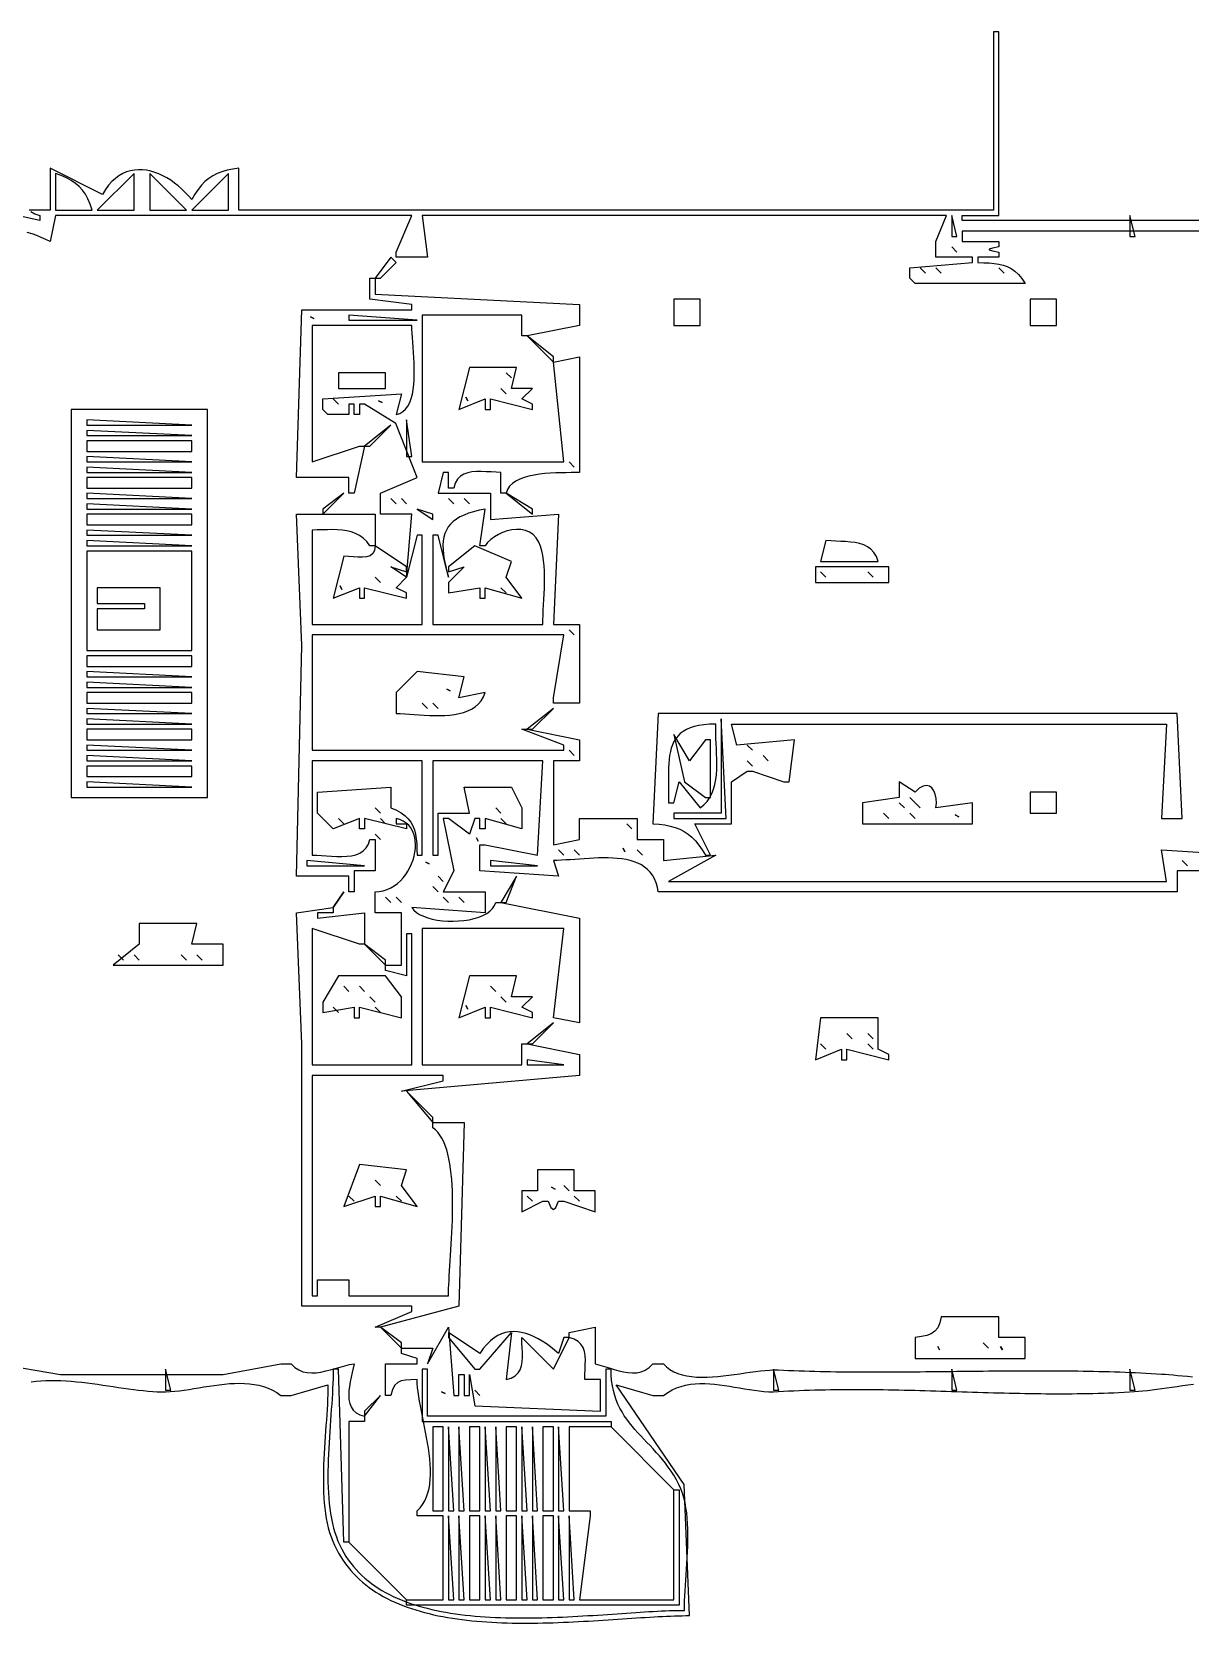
# Model space of a CAD drawing. Extents: x 0 to 1224, y 0 to 792.
# Drawn here: x 867.5 to 1088.5, y 323.6 to 627 of the extents above; entities that cross this region are included whole.
import ezdxf

# ---------------------------------------------------------------- set-up
doc = ezdxf.new("R2010")
doc.units = 0
doc.layers.add('C7', color=7, linetype='CONTINUOUS')

msp = doc.modelspace()

# ---------------------------------------------------------------- linework, layer by layer
at = {"layer": 'C7'}
for points in [[(1091, 591), (1045, 591), (1045, 592), (1052, 592), (1052, 627), (1051, 627), (1051, 593), (907, 593), (907, 601), (905.8266, 600.8365), (904.7515, 600.6157), (903.7655, 600.3312), (902.8597, 599.9766), (902.0249, 599.5456), (901.2521, 599.0319), (900.5322, 598.4291), (899.8561, 597.7308), (899.2147, 596.9308), (898.599, 596.0226), (898, 595), (897.4041, 595.7036), (896.776, 596.3762), (896.1187, 597.0141), (895.4353, 597.6136), (894.7289, 598.1713), (894.0025, 598.6834), (893.2592, 599.1464), (892.502, 599.5567), (891.7341, 599.9106), (890.9583, 600.2045), (890.1779, 600.4348), (889.3959, 600.5979), (888.6154, 600.6903), (887.8393, 600.7082), (887.0708, 600.648), (886.3129, 600.5063), (885.5688, 600.2793), (884.8413, 599.9634), (884.1337, 599.5551), (883.449, 599.0507), (882.7902, 598.4466), (882.1603, 597.7391), (881.5626, 596.9248), (881, 596), (871, 601), (871, 593), (867, 593)], [(872, 600), (872, 593), (879, 593), (878.6301, 594.1314), (878.2055, 595.1346), (877.719, 596.0217), (877.1639, 596.8048), (876.5331, 597.4961), (875.8196, 598.1077), (875.0165, 598.6518), (874.1168, 599.1404), (873.1136, 599.5858), (872, 600)], [(880, 593), (887, 593), (887, 600), (880, 593)], [(890, 600), (890, 593), (897, 593), (890, 600)], [(898, 593), (905, 593), (905, 600), (898, 593)], [(867.3121, 592.7269), (868.0542, 592.2973), (869, 592), (869, 591), (860, 593)], [(872, 592), (871, 587), (870.1738, 587.4127), (869.3164, 587.8018), (868.4355, 588.1549), (867.5386, 588.4597), (866.6333, 588.704)], [(1093, 589), (1045, 589), (1045, 587), (1052, 587), (1052, 586), (1050.7862, 585.7503), (1050.1793, 585.5751), (1050.1793, 585.4247), (1050.7862, 585.2496), (1052, 585), (1052, 584), (1048, 584), (1048, 583), (1049.1064, 582.9797), (1050.1349, 582.9361), (1051.0923, 582.854), (1051.9854, 582.7184), (1052.8208, 582.5141), (1053.6052, 582.226), (1054.3456, 581.839), (1055.0485, 581.338), (1055.7207, 580.7079), (1056.3689, 579.9336), (1057, 579), (1036, 579), (1035, 580), (1035, 582), (1047, 583), (1047, 584), (1040, 584), (1040, 587), (1042, 592), (942, 592), (943, 584), (937, 584), (937, 585), (940, 592), (872, 592)], [(1043, 592), (1043, 588), (1044, 588), (1043, 592)], [(1077, 592), (1077, 588), (1078, 588), (1077, 592)], [(1043, 586), (1044, 585), (1043, 586)], [(936, 584), (933, 580), (934, 580), (937, 583), (936, 584)], [(1099, 467), (1086, 467), (1086, 463), (987, 463), (986.8474, 463.9201), (986.615, 464.7524), (986.3071, 465.5009), (985.9282, 466.1697), (985.4827, 466.7629), (984.9749, 467.2846), (984.4093, 467.739), (983.7904, 468.1302), (983.1225, 468.4622), (982.41, 468.7392), (981.6574, 468.9653), (980.8691, 469.1446), (980.0494, 469.2812), (979.2029, 469.3792), (978.3339, 469.4427), (977.4468, 469.4758), (976.5461, 469.4826), (975.6361, 469.4674), (974.7213, 469.434), (973.8061, 469.3867), (972.895, 469.3297), (971.9922, 469.2668), (971.1023, 469.2024), (970.2297, 469.1405), (969.3787, 469.0852), (968.5538, 469.0406), (967.7594, 469.0108), (967, 469), (968, 466), (953, 467), (953, 472), (954, 472), (964, 470), (965, 488), (944, 488), (944, 470), (945, 470), (945, 478), (951, 478), (950, 483), (959, 483), (961, 479), (961, 475), (954, 477), (954, 475), (953, 475), (953, 477), (952, 477), (951, 474), (947, 477), (946, 477), (948, 467), (946, 463), (954, 463), (954, 459), (940, 460), (940.3684, 459.5093), (940.8697, 459.0686), (941.4893, 458.6786), (942.2123, 458.3398), (943.0239, 458.0529), (943.9093, 457.8183), (944.8538, 457.6368), (945.8426, 457.5089), (946.8608, 457.4353), (947.8938, 457.4165), (948.9267, 457.4531), (949.9448, 457.5457), (950.9332, 457.695), (951.8772, 457.9015), (952.762, 458.1658), (953.5729, 458.4886), (954.2949, 458.8704), (954.9135, 459.3118), (955.4137, 459.8135), (955.7807, 460.376), (956, 461), (957, 461), (972, 458), (972, 438), (967, 439), (969, 456), (942, 456), (942, 430), (961, 430), (961, 434), (962, 434), (972, 432), (972, 428), (938, 425), (946, 427), (946, 428), (921, 428), (921, 386), (922, 386), (922, 389), (928, 389), (928, 386), (947, 386), (947.0072, 386.6403), (947.0278, 387.3444), (947.0601, 388.1078), (947.1025, 388.9263), (947.153, 389.7955), (947.2102, 390.711), (947.2722, 391.6687), (947.3373, 392.664), (947.4037, 393.6928), (947.4699, 394.7507), (947.5341, 395.8334), (947.5945, 396.9365), (947.6494, 398.0557), (947.6971, 399.1866), (947.736, 400.3251), (947.7642, 401.4667), (947.7801, 402.6071), (947.782, 403.7419), (947.7681, 404.867), (947.7366, 405.9779), (947.686, 407.0702), (947.6145, 408.1398), (947.5204, 409.1822), (947.4018, 410.1932), (947.2573, 411.1684), (947.0849, 412.1034), (946.883, 412.994), (946.6499, 413.8359), (946.3839, 414.6246), (946.0832, 415.356), (945.7462, 416.0256), (945.371, 416.6291), (944.9561, 417.1622), (944.4996, 417.6206), (944, 418), (944, 419), (950, 419), (949, 384), (934, 380), (933, 380), (940, 383), (940, 384), (919, 384), (919, 434), (918, 459), (925, 460), (925, 459), (922, 459), (922, 458), (931, 459), (931, 453), (930, 453), (921, 456), (921, 430), (940, 430), (940, 455), (939, 455), (939, 447), (935, 448), (935, 449), (938, 449), (938, 459), (933, 459), (933, 463), (933.7978, 463.0534), (934.5628, 463.2023), (935.2932, 463.4394), (935.9866, 463.7575), (936.6412, 464.1496), (937.2547, 464.6084), (937.8252, 465.1268), (938.3505, 465.6976), (938.8286, 466.3138), (939.2574, 466.9681), (939.6349, 467.6535), (939.959, 468.3626), (940.2275, 469.0885), (940.4385, 469.824), (940.5899, 470.5618), (940.6795, 471.2949), (940.7054, 472.016), (940.6654, 472.7182), (940.5574, 473.3941), (940.3795, 474.0366), (940.1295, 474.6387), (939.8053, 475.1931), (939.405, 475.6927), (938.9263, 476.1303), (938.3673, 476.4988), (937.7259, 476.7911), (937, 477), (937, 476), (939, 476), (939, 475), (931, 477), (931, 475), (930, 475), (930, 477), (925, 475), (922, 478), (922, 482), (936, 483), (936, 479), (937.0628, 478.5558), (937.9625, 478.0662), (938.7126, 477.5283), (939.3269, 476.9388), (939.8192, 476.2947), (940.2031, 475.593), (940.4924, 474.8305), (940.7008, 474.0043), (940.842, 473.1112), (940.9298, 472.1481), (940.9779, 471.1121), (941, 470), (942, 470), (942, 488), (921, 488), (921, 470), (921.864, 469.9786), (922.7807, 469.9257), (923.7339, 469.8584), (924.7075, 469.7934), (925.6852, 469.7477), (926.6509, 469.7383), (927.5883, 469.7821), (928.4813, 469.896), (929.3137, 470.097), (930.0693, 470.4019), (930.7319, 470.8277), (931.2854, 471.3914), (931.7134, 472.1098), (932, 473), (933, 473), (933, 467), (929, 467), (929, 463), (928, 463), (928, 466), (918, 466), (919, 510), (918, 535), (933, 535), (933, 529), (932, 529), (931.3958, 529.8025), (930.7315, 530.4549), (930.0124, 530.9722), (929.2439, 531.3692), (928.4315, 531.661), (927.5805, 531.8625), (926.6964, 531.9886), (925.7846, 532.0542), (924.8506, 532.0745), (923.8997, 532.0642), (922.9373, 532.0384), (921.9689, 532.012), (921, 532), (921, 514), (942, 514), (942, 531), (941, 531), (939, 523), (940, 535), (934, 535), (934, 539), (941, 542), (936.973, 552.294), (931, 556), (930, 556), (930, 554), (929, 554), (929, 556), (928, 556), (928, 554), (924, 554), (923, 555), (923, 557), (938, 558), (937, 554), (937.6974, 554.228), (938.2996, 554.5844), (938.8128, 555.0582), (939.2434, 555.6383), (939.5977, 556.3134), (939.8818, 557.0727), (940.1021, 557.9048), (940.2648, 558.7989), (940.3763, 559.7437), (940.4428, 560.7281), (940.4706, 561.7411), (940.4659, 562.7715), (940.4351, 563.8083), (940.3844, 564.8404), (940.32, 565.8566), (940.2484, 566.8459), (940.1757, 567.7972), (940.1082, 568.6993), (940.0523, 569.5412), (940.0141, 570.3118), (940, 571), (921, 571), (921, 545), (930, 548), (931, 548), (929, 539), (928, 539), (928, 542), (918, 542), (919, 574), (940, 574), (940, 575), (932, 576), (932, 580), (933, 580), (933, 577), (972, 575), (972, 571), (962, 569), (961, 569), (961, 573), (942, 573), (942, 545), (969, 545), (967, 564), (972, 565), (972, 543), (971.2307, 542.9708), (970.3757, 542.9512), (969.4509, 542.9342), (968.472, 542.9127), (967.4548, 542.8795), (966.415, 542.8277), (965.3684, 542.7501), (964.3309, 542.6397), (963.3181, 542.4894), (962.3458, 542.292), (961.4298, 542.0406), (960.586, 541.728), (959.83, 541.3472), (959.1776, 540.8911), (958.6446, 540.3525), (958.2468, 539.7245), (958, 539), (957, 539), (957, 543), (956.0747, 543.0215), (955.1308, 543.0706), (954.1835, 543.1242), (953.2479, 543.1593), (952.3391, 543.1527), (951.4723, 543.0813), (950.6626, 542.9221), (949.9251, 542.6519), (949.275, 542.2477), (948.7273, 541.6864), (948.2973, 540.9448), (948, 540), (947, 540), (947, 543), (946, 543), (945, 539), (955, 539), (955, 534), (968, 535), (967, 514), (972, 514), (972, 499), (967, 499), (967, 500), (969, 512), (921, 512), (921, 490), (969, 490), (969, 491), (961, 494), (962, 494), (972, 492), (972, 488), (967, 488), (967, 472), (972, 473), (972, 477), (983, 477), (983, 473), (988, 473), (988, 469), (998, 470), (989, 465), (1084, 465), (1083, 471), (1099, 470)], [(1037, 582), (1038, 581), (1037, 582)], [(1040, 582), (1041, 581), (1040, 582)], [(1052, 582), (1053, 581), (1052, 582)], [(990, 576), (990, 571), (995, 571), (995, 576), (990, 576)], [(1058, 576), (1058, 571), (1063, 571), (1063, 576), (1058, 576)], [(920.6667, 572.6667), (921.3333, 572.3333), (920.6667, 572.6667)], [(928, 573), (928, 572), (941, 572), (928, 573)], [(962, 569), (967, 564), (967, 565), (962, 569)], [(926, 562), (926, 559), (935, 559), (935, 562), (926, 562)], [(951, 563), (949, 555), (954, 557), (954, 555), (955, 555), (955, 557), (963, 555), (963, 556), (961, 557), (963, 559), (959, 559), (960, 563), (951, 563)], [(958, 562), (959, 561), (958, 562)], [(957, 559), (958, 558), (957, 559)], [(925, 557), (926, 556), (925, 557)], [(933.6667, 556.6667), (934.3333, 556.3333), (933.6667, 556.6667)], [(950.3333, 557.3333), (950.6667, 556.6667), (950.3333, 557.3333)], [(875, 555), (875, 481), (901, 481), (901, 555), (875, 555)], [(878, 553), (878, 552), (898, 552), (878, 553)], [(939, 553), (939, 546), (940, 546), (939, 553)], [(878, 551), (878, 550), (898, 550), (878, 551)], [(931, 548), (932, 548), (936, 552), (931, 548)], [(878, 549), (878, 547), (898, 547), (898, 549), (878, 549)], [(878, 546), (878, 545), (898, 545), (878, 546)], [(878, 544), (878, 543), (898, 543), (878, 544)], [(970, 545), (971, 544), (970, 545)], [(878, 542), (878, 540), (898, 540), (898, 542), (878, 542)], [(878, 539), (878, 538), (898, 538), (878, 539)], [(927, 539), (923, 536), (923, 535), (927, 539)], [(936, 538), (937, 537), (936, 538)], [(938, 538), (939, 537), (938, 538)], [(947, 538), (948, 537), (947, 538)], [(950, 538), (951, 537), (950, 538)], [(958, 539), (963, 535), (963, 536), (958, 539)], [(878, 537), (878, 536), (898, 536), (878, 537)], [(878, 535), (878, 533), (898, 533), (898, 535), (878, 535)], [(941, 536), (944, 534), (944, 535), (941, 536)], [(947, 523), (945, 531), (944, 531), (944, 514), (965, 514), (965.0112, 514.8538), (965.0419, 515.7675), (965.0863, 516.7319), (965.1385, 517.7378), (965.1925, 518.7759), (965.2425, 519.8371), (965.2825, 520.9119), (965.3068, 521.9913), (965.3092, 523.066), (965.284, 524.1268), (965.2253, 525.1645), (965.1272, 526.1697), (964.9837, 527.1333), (964.7889, 528.046), (964.5371, 528.8987), (964.2222, 529.6821), (963.7332, 530.4985), (963.13, 531.1348), (962.4319, 531.6029), (961.658, 531.9144), (960.8277, 532.0811), (959.9604, 532.1147), (959.0752, 532.0269), (958.1914, 531.8295), (957.3284, 531.5342), (956.5055, 531.1527), (955.7419, 530.6968), (955.0569, 530.1783), (954.4698, 529.6087), (954, 529), (953, 529), (954, 536), (952.8455, 535.7638), (951.7885, 535.4968), (950.827, 535.1969), (949.9588, 534.862), (949.1817, 534.49), (948.4936, 534.0786), (947.8923, 533.6259), (947.3757, 533.1295), (946.9416, 532.5875), (946.5879, 531.9977), (946.3125, 531.3579), (946.1132, 530.666), (945.9878, 529.9199), (945.9341, 529.1174), (945.9502, 528.2565), (946.0337, 527.3349), (946.1826, 526.3506), (946.3947, 525.3015), (946.6679, 524.1853), (947, 523)], [(878, 532), (878, 531), (898, 531), (878, 532)], [(878, 530), (878, 529), (898, 529), (878, 530)], [(878, 528), (878, 509), (898, 509), (898, 528), (878, 528)], [(933, 529), (932.8809, 528.1143), (932.5461, 527.4965), (932.0295, 527.1027), (931.3647, 526.8893), (930.5855, 526.8127), (929.7256, 526.8291), (928.8189, 526.8949), (927.8991, 526.9664), (927, 527), (925, 519), (930, 521), (930, 519), (931, 519), (931, 521), (939, 519), (939, 520), (937, 521), (939, 523), (936, 525), (939, 524), (939, 525), (933, 529)], [(952, 529), (947, 525), (947, 524), (950, 525), (947, 522), (947, 520), (953, 521), (953, 519), (954, 519), (954, 521), (961, 519), (958, 523), (959, 526), (952, 529)], [(1019, 530), (1018, 526), (1029, 526), (1028.6374, 526.9446), (1028.1664, 527.7148), (1027.5981, 528.3292), (1026.9435, 528.8065), (1026.2138, 529.1651), (1025.42, 529.4238), (1024.5732, 529.6012), (1023.6845, 529.7158), (1022.7649, 529.7864), (1021.8256, 529.8315), (1020.8776, 529.8697), (1019.932, 529.9196), (1019, 530)], [(1017, 525), (1017, 522), (1031, 522), (1031, 525), (1017, 525)], [(933, 523), (934, 522), (933, 523)], [(1018, 524), (1019, 523), (1018, 524)], [(1027, 524), (1028, 523), (1027, 524)], [(880, 521), (880, 518), (889, 518), (889, 517), (880, 517), (880, 513), (892, 513), (892, 521), (880, 521)], [(926.3333, 521.3333), (926.6667, 520.6667), (926.3333, 521.3333)], [(957, 521), (958, 520), (957, 521)], [(970, 513), (971, 512), (970, 513)], [(878, 508), (878, 506), (898, 506), (898, 508), (878, 508)], [(878, 505), (878, 504), (898, 504), (878, 505)], [(941, 505), (937, 501), (937, 497), (937.797, 496.9863), (938.6432, 496.9498), (939.531, 496.8974), (940.4529, 496.8358), (941.4012, 496.7719), (942.3685, 496.7125), (943.3471, 496.6644), (944.3295, 496.6345), (945.3081, 496.6295), (946.2753, 496.6563), (947.2236, 496.7217), (948.1453, 496.8326), (949.0331, 496.9956), (949.8791, 497.2178), (950.676, 497.5059), (951.4161, 497.8666), (952.0918, 498.3069), (952.6956, 498.8336), (953.22, 499.4534), (953.6573, 500.1733), (954, 501), (949, 500), (950, 504), (941, 505)], [(878, 503), (878, 502), (898, 502), (878, 503)], [(878, 501), (878, 499), (898, 499), (898, 501), (878, 501)], [(946.6667, 501.6667), (947.3333, 501.3333), (946.6667, 501.6667)], [(878, 498), (878, 497), (898, 497), (878, 498)], [(942, 499), (943, 498), (942, 499)], [(944, 499), (945, 498), (944, 499)], [(962, 494), (963, 494), (967, 498), (962, 494)], [(878, 496), (878, 495), (898, 495), (878, 496)], [(987, 497), (986, 476), (987.1792, 475.9086), (988.2742, 475.7643), (989.2915, 475.5606), (990.2374, 475.2912), (991.1183, 474.9496), (991.9405, 474.5295), (992.7105, 474.0243), (993.4346, 473.4278), (994.1192, 472.7336), (994.7707, 471.9351), (995.3955, 471.026), (996, 470), (997, 470), (994, 476), (1001, 476), (1001, 484), (1004, 486), (1005, 486), (1011, 484), (1012, 484), (1013, 492), (1002, 491), (1001, 495), (1084, 495), (1083, 477), (1087, 477), (1086, 497), (987, 497)], [(989, 480), (990, 480), (991, 484), (995, 479), (995.7273, 479.594), (996.3392, 480.2583), (996.8452, 480.9862), (997.2543, 481.7709), (997.5758, 482.6058), (997.819, 483.4843), (997.9932, 484.3997), (998.1076, 485.3454), (998.1715, 486.3146), (998.1941, 487.3008), (998.1847, 488.2972), (998.1525, 489.2972), (998.1068, 490.2941), (998.0569, 491.2814), (998.012, 492.2522), (997.9814, 493.2001), (997.9743, 494.1182), (998, 495), (996.8114, 494.9659), (995.7304, 494.8734), (994.752, 494.7239), (993.8712, 494.519), (993.0829, 494.2601), (992.3821, 493.9487), (991.7637, 493.5862), (991.2228, 493.1741), (990.7544, 492.7139), (990.3532, 492.207), (990.0145, 491.6548), (989.733, 491.059), (989.5038, 490.4209), (989.3219, 489.7419), (989.1821, 489.0237), (989.0796, 488.2675), (989.0092, 487.475), (988.966, 486.6475), (988.9448, 485.7865), (988.9407, 484.8936), (988.9486, 483.9701), (988.9635, 483.0175), (988.9804, 482.0373), (988.9942, 481.031), (989, 480)], [(999, 496), (999, 478), (990, 478), (990, 477), (1000, 477), (999, 496)], [(878, 494), (878, 492), (898, 492), (898, 494), (878, 494)], [(990, 493), (992, 484), (996, 481), (997, 481), (997, 492), (996, 492), (993, 488), (990, 493)], [(878, 491), (878, 490), (898, 490), (878, 491)], [(878, 489), (878, 488), (898, 488), (878, 489)], [(970, 490), (971, 489), (970, 490)], [(1004, 491), (1005, 490), (1004, 491)], [(1007, 489), (1008, 488), (1007, 489)], [(878, 487), (878, 485), (898, 485), (898, 487), (878, 487)], [(1004, 488), (1005, 487), (1004, 488)], [(878, 484), (878, 483), (898, 483), (878, 484)], [(1033, 484), (1033, 481), (1026, 480), (1026, 476), (1047, 476), (1047, 480), (1040, 479), (1040.0808, 479.9324), (1040.0371, 480.8164), (1039.8754, 481.6174), (1039.6024, 482.3008), (1039.2249, 482.8322), (1038.7493, 483.1769), (1038.1823, 483.3006), (1037.5307, 483.1687), (1036.801, 482.7466), (1036, 482), (1033, 484)], [(1033, 480), (1034, 479), (1033, 480)], [(1035, 481), (1037, 479), (1035, 481)], [(1058, 482), (1058, 478), (1063, 478), (1063, 482), (1058, 482)], [(926, 477), (927, 476), (926, 477)], [(933, 479), (934, 478), (933, 479)], [(934, 477), (935, 476), (934, 477)], [(956, 479), (957, 478), (956, 479)], [(957, 477), (958, 476), (957, 477)], [(1030, 478), (1031, 477), (1030, 478)], [(1035, 478), (1036, 477), (1035, 478)], [(1043.6666, 477.6667), (1044.3334, 477.3333), (1043.6666, 477.6667)], [(933, 474), (934, 473), (933, 474)], [(981, 476), (982, 475), (981, 476)], [(952.3333, 473.3333), (952.6667, 472.6667), (952.3333, 473.3333)], [(968, 471), (969, 470), (968, 471)], [(971, 471), (972, 470), (971, 471)], [(980.3333, 471.3333), (980.6667, 470.6667), (980.3333, 471.3333)], [(983, 471), (984, 470), (983, 471)], [(920, 469), (920, 468), (931, 468), (920, 469)], [(942.6667, 468.6667), (943.3333, 468.3333), (942.6667, 468.6667)], [(955, 469), (955, 468), (964, 468), (955, 469)], [(1087, 469), (1088, 468), (1087, 469)], [(945, 466), (946, 465), (945, 466)], [(960, 466), (957, 461), (958, 461), (960, 466)], [(927, 463), (925, 460), (927, 463)], [(935, 462), (936, 461), (935, 462)], [(937, 462), (938, 461), (937, 462)], [(944, 464), (945, 463), (944, 464)], [(946, 462), (947, 461), (946, 462)], [(949, 462), (950, 461), (949, 462)], [(888, 457), (888, 453), (883, 449), (904, 449), (904, 453), (898, 453), (899, 457), (888, 457)], [(931, 453), (935, 449), (935, 450), (931, 453)], [(884, 451), (885, 450), (884, 451)], [(887, 451), (888, 450), (887, 451)], [(896, 451), (897, 450), (896, 451)], [(899, 451), (900, 450), (899, 451)], [(926, 447), (923, 442), (923, 440), (929, 441), (929, 439), (930, 439), (930, 441), (938, 439), (938, 440), (938, 443), (935, 447), (926, 447)], [(951, 447), (949, 439), (954, 441), (954, 439), (955, 439), (955, 441), (963, 439), (963, 440), (961, 441), (963, 443), (959, 443), (960, 447), (951, 447)], [(927, 445), (928, 444), (927, 445)], [(930, 445), (931, 444), (930, 445)], [(955, 445), (956, 444), (955, 445)], [(925, 441), (926, 440), (925, 441)], [(932, 443), (933, 442), (932, 443)], [(933, 441), (934, 440), (933, 441)], [(950.3333, 441.3333), (950.6667, 440.6667), (950.3333, 441.3333)], [(957, 443), (958, 442), (957, 443)], [(962, 434), (963, 434), (967, 438), (962, 434)], [(1018, 439), (1017, 431), (1022, 433), (1022, 431), (1023, 431), (1023, 433), (1031, 431), (1031, 432), (1029, 433), (1029, 439), (1018, 439)], [(1018, 434), (1019, 433), (1018, 434)], [(1023, 436), (1024, 435), (1023, 436)], [(1027, 436), (1028, 435), (1027, 436)], [(1027, 434), (1028, 433), (1027, 434)], [(962, 431), (962, 430), (969, 430), (962, 431)], [(939, 425), (944, 419), (944, 420), (939, 425)], [(930, 411), (927, 403), (933, 405), (933, 403), (934, 403), (934, 405), (941, 403), (938, 407), (939, 410), (930, 411)], [(964, 410), (964, 406), (961, 406), (961, 402), (965, 404), (966, 404), (966.5339, 402.8484), (967, 402.4647), (967.466, 402.8485), (968, 404), (969, 404), (975, 402), (975, 406), (971, 406), (971, 410), (964, 410)], [(933, 408), (934, 407), (933, 408)], [(966.6667, 406.6667), (967.3333, 406.3333), (966.6667, 406.6667)], [(969, 407), (970, 406), (969, 407)], [(928, 405), (929, 404), (928, 405)], [(937, 405), (938, 404), (937, 405)], [(962, 405), (963, 404), (962, 405)], [(971, 405), (972, 404), (971, 405)], [(925.6033, 340), (925.9155, 339.2044), (926.2556, 338.4355), (926.6227, 337.6927), (927.0164, 336.9756), (927.4361, 336.2837), (927.8812, 335.6168), (928.3511, 334.9744), (928.8452, 334.3559), (929.363, 333.7611), (929.9039, 333.1896), (930.4673, 332.6408), (931.0526, 332.1144), (931.6592, 331.61), (932.2867, 331.1271), (932.9343, 330.6653), (933.6015, 330.2242), (934.2878, 329.8035), (934.9925, 329.4026), (935.7151, 329.0212), (936.455, 328.6588), (937.2116, 328.315), (937.9844, 327.9894), (938.7727, 327.6817), (939.576, 327.3913), (940.3937, 327.1179), (941.2252, 326.861), (942.07, 326.6202), (942.9274, 326.3951), (943.797, 326.1853), (944.678, 325.9904), (945.57, 325.81), (946.4723, 325.6435), (947.3844, 325.4907), (948.3057, 325.3511), (949.2356, 325.2243), (950.1736, 325.1099), (951.119, 325.0074), (952.0713, 324.9164), (953.0298, 324.8365), (953.9942, 324.7674), (954.9636, 324.7085), (955.9377, 324.6595), (956.9157, 324.62), (957.8971, 324.5894), (958.8813, 324.5675), (959.8679, 324.5538), (960.856, 324.5479), (961.8453, 324.5493), (962.8351, 324.5577), (963.8248, 324.5726), (964.8139, 324.5936), (965.8018, 324.6203), (966.7878, 324.6522), (967.7715, 324.6891), (968.7522, 324.7304), (969.7294, 324.7757), (970.7025, 324.8246), (971.6709, 324.8767), (972.634, 324.9316), (973.5913, 324.9888), (974.5421, 325.048), (975.486, 325.1087), (976.4222, 325.1705), (977.3503, 325.233), (978.2696, 325.2957), (979.1797, 325.3583), (980.0798, 325.4204), (980.9694, 325.4815), (981.848, 325.5411), (982.7149, 325.599), (983.5697, 325.6546), (984.4116, 325.7076), (985.2401, 325.7575), (986.0548, 325.804), (986.8548, 325.8465), (987.6398, 325.8847), (988.4091, 325.9182), (989.1621, 325.9465), (989.8983, 325.9693), (990.617, 325.986), (991.3178, 325.9964), (992, 326), (992.0103, 326.8762), (992.0391, 327.7913), (992.0832, 328.7414), (992.1395, 329.7227), (992.2049, 330.7314), (992.2762, 331.7636), (992.3502, 332.8155), (992.4238, 333.8833), (992.4938, 334.9632), (992.5572, 336.0512), (992.6106, 337.1436), (992.651, 338.2366), (992.6752, 339.3263), (992.6801, 340.4089), (992.6625, 341.4805), (992.6193, 342.5373), (992.5473, 343.5755), (992.4433, 344.5913), (992.3042, 345.5808), (992.1269, 346.5402), (991.9082, 347.4656), (991.645, 348.3533), (991.334, 349.1993), (990.9722, 350), (990.4983, 350.896), (989.9987, 351.7471), (989.4764, 352.5572), (988.9346, 353.33), (988.3761, 354.0696), (987.8042, 354.7799), (987.2219, 355.4647), (986.6323, 356.128), (986.0384, 356.7736), (985.4434, 357.4055), (984.8502, 358.0276), (984.262, 358.6438), (983.6819, 359.258), (983.1129, 359.8741), (982.558, 360.4959), (982.0204, 361.1275), (981.5031, 361.7728), (981.0093, 362.4355), (980.5419, 363.1197), (980.104, 363.8292), (979.6988, 364.568), (979.3293, 365.3399), (978.9985, 366.1489), (978.7096, 366.9989), (978.4655, 367.8937), (978.2695, 368.8373), (978.1245, 369.8336), (978.0336, 370.8865), (978, 372), (977, 372), (977, 363), (943, 363), (943, 372), (942, 372), (942, 362), (978, 362), (978, 361), (970, 361), (970, 345), (974, 345), (974, 344), (972, 328), (990, 328), (990, 349), (991, 349), (991, 327), (939, 327), (939, 328), (946, 328), (946, 344), (941, 344), (941, 345), (941.5717, 345.5685), (942.0605, 346.197), (942.4711, 346.8813), (942.808, 347.6171), (943.076, 348.4005), (943.2798, 349.2272), (943.424, 350.0931), (943.5134, 350.9941), (943.5526, 351.926), (943.5464, 352.8847), (943.4993, 353.866), (943.4162, 354.8658), (943.3016, 355.8799), (943.1603, 356.9043), (942.997, 357.9348), (942.8163, 358.9672), (942.6229, 359.9974), (942.4216, 361.0213), (942.2169, 362.0346), (942.0136, 363.0334), (941.8164, 364.0134), (941.63, 364.9704), (941.459, 365.9005), (941.3082, 366.7993), (941.1822, 367.6628), (941.0857, 368.4868), (941.0234, 369.2673), (941, 370), (939.8148, 369.9738), (938.8141, 369.9113), (937.9814, 369.7538), (937.3001, 369.4426), (936.7538, 368.919), (936.3259, 368.1243), (936, 367), (935, 367), (935, 373), (941, 373), (941, 374), (938, 375), (938, 376), (944, 376), (943, 373), (947, 380), (948, 367), (949, 367), (949, 371), (950, 371), (950, 367), (951, 367), (951, 371), (952, 365), (976, 364), (976, 370), (973, 370), (973.0199, 370.9583), (973.062, 371.9097), (973.0993, 372.841), (973.1049, 373.7393), (973.0519, 374.5914), (972.9136, 375.3841), (972.6629, 376.1045), (972.2731, 376.7393), (971.7173, 377.2756), (970.9685, 377.7002), (970, 378), (970, 379), (975, 380), (975, 373), (975.8849, 372.7767), (976.779, 372.5128), (977.678, 372.2295), (978.5775, 371.948), (979.4735, 371.6897), (980.3615, 371.4756), (981.2374, 371.327), (982.0969, 371.2652), (982.9358, 371.3113), (983.7498, 371.4867), (984.5346, 371.8124), (985.2861, 372.3097), (986, 373), (987, 373), (988, 373), (988.5943, 372.4079), (989.2559, 371.9072), (989.9793, 371.4919), (990.7591, 371.1558), (991.5899, 370.893), (992.4662, 370.6975), (993.3828, 370.5633), (994.3342, 370.4844), (995.315, 370.4547), (996.3198, 370.4683), (997.3432, 370.5191), (998.3798, 370.6012), (999.4242, 370.7084), (1000.4711, 370.8349), (1001.5149, 370.9746), (1002.5504, 371.1215), (1003.5721, 371.2696), (1004.5745, 371.4129), (1005.5525, 371.5453), (1006.5004, 371.6609), (1007.4129, 371.7537), (1008.2847, 371.8176), (1009.1102, 371.8466), (1009.8843, 371.8348)], [(934, 380), (938, 376), (938, 377), (934, 380)], [(1041, 382), (1040.7457, 380.8035), (1040.3496, 379.8968), (1039.8046, 379.231), (1039.1041, 378.7572), (1038.241, 378.4267), (1037.2086, 378.1906), (1036, 378), (1036, 374), (1057, 374), (1057, 378), (1052, 378), (1052, 382), (1041, 382)], [(953, 375), (947, 379), (947, 378), (952, 372), (953, 372), (959, 379), (958, 370), (958.9685, 370.2997), (959.7173, 370.7243), (960.2731, 371.2605), (960.6629, 371.8954), (960.9136, 372.6157), (961.0519, 373.4085), (961.1049, 374.2606), (961.0993, 375.1588), (961.062, 376.0902), (961.0199, 377.0416), (961, 378), (967, 372), (970, 378), (969, 378), (968, 375), (967.2344, 375.6419), (966.4605, 376.2463), (965.68, 376.808), (964.8945, 377.3222), (964.1057, 377.7838), (963.3151, 378.1879), (962.5246, 378.5293), (961.7357, 378.8032), (960.9501, 379.0045), (960.1695, 379.1282), (959.3954, 379.1694), (958.6297, 379.123), (957.8738, 378.984), (957.1295, 378.7475), (956.3985, 378.4085), (955.6824, 377.9618), (954.9828, 377.4027), (954.3014, 376.726), (953.6399, 375.9267), (953, 375)], [(1040.3334, 376.3333), (1040.6666, 375.6667), (1040.3334, 376.3333)], [(1049, 377), (1050, 376), (1049, 377)], [(1052.3334, 376.3333), (1052.6666, 375.6667), (1052.3334, 376.3333)], [(861, 373), (873, 371), (904, 371), (915, 373), (916, 373), (917, 373), (917.7007, 372.3246), (918.4459, 371.8345), (919.2302, 371.5092), (920.0487, 371.3284), (920.8964, 371.2718), (921.7681, 371.3191), (922.6588, 371.45), (923.5634, 371.6442), (924.4769, 371.8813), (925.3942, 372.141), (926.3102, 372.403), (927.2199, 372.6471), (928.1181, 372.8528), (929, 373), (928.8322, 372.1838), (928.6413, 371.3323), (928.4449, 370.4581), (928.2608, 369.5742), (928.1067, 368.6932), (928.0003, 367.8278), (927.9595, 366.9909), (928.002, 366.1952), (928.1455, 365.4534), (928.4078, 364.7783), (928.8067, 364.1826), (929.3598, 363.6792), (930.085, 363.2807), (931, 363), (931, 362), (928, 362), (928, 339), (927, 339), (926, 372), (925, 372), (924.9925, 371.114), (924.9713, 370.2027), (924.9378, 369.2678), (924.8935, 368.3112), (924.8401, 367.3347), (924.7791, 366.34), (924.712, 365.329), (924.6405, 364.3035), (924.5659, 363.2652), (924.49, 362.2159), (924.4142, 361.1575), (924.3401, 360.0917), (924.2692, 359.0204), (924.2031, 357.9453), (924.1434, 356.8683), (924.0916, 355.791), (924.0492, 354.7155), (924.0179, 353.6433), (923.9991, 352.5764), (923.9944, 351.5165), (924.0054, 350.4654), (924.0336, 349.4249), (924.0805, 348.3969), (924.1478, 347.3831), (924.2369, 346.3852), (924.3494, 345.4052), (924.4869, 344.4448), (924.651, 343.5059), (924.8431, 342.5901), (925.0648, 341.6993), (925.3177, 340.8353), (925.6034, 340)], [(893, 372), (893, 368), (894, 368), (893, 372)], [(1009, 372), (1009, 368), (1010, 368), (1009, 372)], [(1009.8842, 371.8348), (1010.8845, 371.7905), (1011.8851, 371.7496), (1012.8861, 371.7118), (1013.8873, 371.6772), (1014.8889, 371.6455), (1015.8907, 371.6168), (1016.8928, 371.5909), (1017.8951, 371.5676), (1018.8977, 371.547), (1019.9005, 371.5288), (1020.9035, 371.5131), (1021.9067, 371.4996), (1022.9101, 371.4884), (1023.9138, 371.4793), (1024.9175, 371.4721), (1025.9215, 371.4669), (1026.9256, 371.4634), (1027.9298, 371.4617), (1028.9342, 371.4615), (1029.9386, 371.4629), (1030.9432, 371.4657), (1031.9479, 371.4697), (1032.9526, 371.475), (1033.9575, 371.4813), (1034.9623, 371.4887), (1035.9673, 371.4969), (1036.9722, 371.5059), (1037.9772, 371.5157), (1038.9822, 371.526), (1039.9872, 371.5369), (1040.9922, 371.5481), (1041.9971, 371.5596), (1043.0021, 371.5714), (1044.007, 371.5832), (1045.0118, 371.595), (1046.0165, 371.6067), (1047.0212, 371.6182), (1048.0258, 371.6295), (1049.0303, 371.6403), (1050.0346, 371.6506), (1051.0389, 371.6603), (1052.043, 371.6693), (1053.0469, 371.6775), (1054.0507, 371.6848), (1055.0544, 371.6911), (1056.0578, 371.6962), (1057.061, 371.7002), (1058.0641, 371.7029), (1059.0669, 371.7042), (1060.0695, 371.704), (1061.0718, 371.7021), (1062.0739, 371.6986), (1063.0758, 371.6932), (1064.0773, 371.686), (1065.0786, 371.6767), (1066.0796, 371.6654), (1067.0802, 371.6518), (1068.0806, 371.6359), (1069.0806, 371.6177), (1070.0802, 371.5969), (1071.0795, 371.5735), (1072.0785, 371.5474), (1073.077, 371.5185), (1074.0752, 371.4867), (1075.073, 371.4519), (1076.0703, 371.414), (1077.0672, 371.3728), (1078.0637, 371.3284), (1079.0598, 371.2806), (1080.0554, 371.2292), (1081.0505, 371.1743), (1082.0451, 371.1156), (1083.0393, 371.0532), (1083.7007, 371.0063), (1084.4338, 370.948), (1085.2326, 370.8804), (1086.0913, 370.8057), (1087.0042, 370.7261), (1087.9653, 370.6437), (1088.9688, 370.5608)], [(1043, 372), (1043, 368), (1044, 368), (1043, 372)], [(1077, 372), (1077, 368), (1078, 368), (1077, 372)], [(867.4088, 369.551), (868.3128, 369.6741), (869.2343, 369.7618), (870.1715, 369.8166), (871.1228, 369.8411), (872.0865, 369.8376), (873.061, 369.8087), (874.0446, 369.7568), (875.0357, 369.6843), (876.0326, 369.5938), (877.0337, 369.4876), (878.0373, 369.3683), (879.0418, 369.2383), (880.0455, 369.1001), (881.0467, 368.9561), (882.0439, 368.8088), (883.0353, 368.6607), (884.0194, 368.5142), (884.9944, 368.3718), (885.9587, 368.2359), (886.9107, 368.1091), (887.8487, 367.9937), (888.7711, 367.8923), (889.6761, 367.8073), (890.5623, 367.7412), (891.4278, 367.6963), (892.271, 367.6753), (893.0904, 367.6805), (893.8843, 367.7145)], [(893.8842, 367.7145), (894.7593, 367.7845), (895.6545, 367.8823), (896.5675, 368.0026), (897.4959, 368.1401), (898.4375, 368.2896), (899.3898, 368.4457), (900.3507, 368.6031), (901.3178, 368.7567), (902.2888, 368.901), (903.2614, 369.0309), (904.2332, 369.1411), (905.2021, 369.2262), (906.1656, 369.281), (907.1214, 369.3002), (908.0674, 369.2785), (909.0011, 369.2107), (909.9202, 369.0914), (910.8224, 368.9154), (911.7055, 368.6774), (912.5671, 368.3722), (913.4049, 367.9944), (914.2166, 367.5387), (915, 367), (916, 367), (917, 367), (924, 369), (923.9919, 368.1081), (923.969, 367.1895), (923.9332, 366.2462), (923.8864, 365.2805), (923.8303, 364.2944), (923.7669, 363.29), (923.698, 362.2694), (923.6256, 361.2347), (923.5515, 360.1881), (923.4776, 359.1317), (923.4057, 358.0675), (923.3378, 356.9978), (923.2757, 355.9245), (923.2212, 354.8499), (923.1764, 353.7759), (923.143, 352.7048), (923.1229, 351.6387), (923.118, 350.5796), (923.1301, 349.5297), (923.1612, 348.4911), (923.2132, 347.4659), (923.2878, 346.4562), (923.387, 345.4641), (923.5126, 344.4917), (923.6666, 343.5412), (923.8508, 342.6147), (924.0671, 341.7142), (924.3173, 340.8419), (924.6034, 340)], [(924.6033, 340), (924.9199, 339.1898), (925.2626, 338.4055), (925.6306, 337.6467), (926.0235, 336.913), (926.4409, 336.2041), (926.8821, 335.5195), (927.3466, 334.8588), (927.834, 334.2217), (928.3437, 333.6077), (928.8752, 333.0165), (929.428, 332.4477), (930.0015, 331.9009), (930.5953, 331.3756), (931.2088, 330.8716), (931.8415, 330.3884), (932.493, 329.9256), (933.1626, 329.4829), (933.8498, 329.0598), (934.5542, 328.6559), (935.2752, 328.271), (936.0123, 327.9045), (936.765, 327.556), (937.5328, 327.2253), (938.3151, 326.9119), (939.1115, 326.6154), (939.9213, 326.3354), (940.7442, 326.0715), (941.5796, 325.8234), (942.4269, 325.5906), (943.2857, 325.3728), (944.1553, 325.1695), (945.0354, 324.9804), (945.9254, 324.8051), (946.8248, 324.6432), (947.733, 324.4944), (948.6496, 324.3581), (949.574, 324.234), (950.5057, 324.1218), (951.4442, 324.021), (952.389, 323.9313), (953.3395, 323.8523), (954.2952, 323.7835), (955.2557, 323.7246), (956.2203, 323.6752), (957.1887, 323.6348), (958.1602, 323.6032), (959.1344, 323.5799), (960.1106, 323.5646), (961.0885, 323.5567), (962.0675, 323.5561), (963.0471, 323.5621), (964.0267, 323.5746), (965.0059, 323.593), (965.9841, 323.617), (966.9608, 323.6462), (967.9355, 323.6802), (968.9076, 323.7186), (969.8767, 323.7611), (970.8423, 323.8071), (971.8038, 323.8564), (972.7606, 323.9086), (973.7124, 323.9632), (974.6585, 324.0199), (975.5985, 324.0783), (976.5318, 324.1379), (977.4579, 324.1985), (978.3763, 324.2595), (979.2865, 324.3207), (980.1879, 324.3816), (981.0801, 324.4418), (981.9625, 324.501), (982.8346, 324.5587), (983.6959, 324.6146), (984.5459, 324.6683), (985.384, 324.7193), (986.2098, 324.7674), (987.0227, 324.812), (987.8222, 324.8529), (988.6077, 324.8896), (989.3789, 324.9217), (990.1351, 324.9488), (990.8758, 324.9706), (991.6005, 324.9866), (992.3087, 324.9966), (993, 325), (991.9722, 350), (979, 369), (986, 367), (987, 367), (988, 367), (988.8132, 367.5601), (989.6458, 368.028), (990.4963, 368.4099), (991.3632, 368.7121), (992.245, 368.941), (993.1404, 369.1027), (994.0477, 369.2036), (994.9656, 369.25), (995.8926, 369.2482), (996.8271, 369.2045), (997.7678, 369.1251), (998.7131, 369.0164), (999.6616, 368.8846), (1000.6118, 368.7361), (1001.5622, 368.5772), (1002.5115, 368.4141), (1003.458, 368.2531), (1004.4003, 368.1005), (1005.337, 367.9626), (1006.2666, 367.8458), (1007.1875, 367.7563), (1008.0985, 367.7003), (1008.9979, 367.6843), (1009.8843, 367.7145)], [(945.6667, 367.6667), (946.3333, 367.3333), (945.6667, 367.6667)], [(952, 368), (953, 367), (952, 368)], [(1009.8842, 367.7145), (1010.8836, 367.7746), (1011.8833, 367.8294), (1012.8834, 367.8789), (1013.8837, 367.9234), (1014.8843, 367.9631), (1015.8852, 367.998), (1016.8864, 368.0284), (1017.8878, 368.0543), (1018.8894, 368.0761), (1019.8912, 368.0937), (1020.8933, 368.1075), (1021.8955, 368.1175), (1022.8979, 368.124), (1023.9004, 368.127), (1024.9031, 368.1267), (1025.9059, 368.1234), (1026.9089, 368.1171), (1027.9119, 368.1081), (1028.915, 368.0965), (1029.9182, 368.0824), (1030.9215, 368.066), (1031.9248, 368.0475), (1032.9281, 368.0271), (1033.9315, 368.0048), (1034.9349, 367.981), (1035.9382, 367.9556), (1036.9415, 367.929), (1037.9448, 367.9012), (1038.948, 367.8724), (1039.9512, 367.8428), (1040.9543, 367.8125), (1041.9573, 367.7818), (1042.9602, 367.7507), (1043.9629, 367.7194), (1044.9655, 367.6881), (1045.968, 367.657), (1046.9703, 367.6262), (1047.9724, 367.5959), (1048.9744, 367.5662), (1049.9761, 367.5373), (1050.9776, 367.5094), (1051.9789, 367.4826), (1052.9799, 367.4572), (1053.9807, 367.4331), (1054.9812, 367.4107), (1055.9814, 367.39), (1056.9813, 367.3713), (1057.9809, 367.3547), (1058.9801, 367.3404), (1059.979, 367.3285), (1060.9776, 367.3192), (1061.9758, 367.3126), (1062.9735, 367.309), (1063.9709, 367.3084), (1064.9679, 367.3111), (1065.9644, 367.3171), (1066.9605, 367.3268), (1067.9561, 367.3401), (1068.9513, 367.3574), (1069.946, 367.3787), (1070.9402, 367.4042), (1071.9338, 367.4341), (1072.927, 367.4685), (1073.9196, 367.5077), (1074.9116, 367.5516), (1075.9031, 367.6007), (1076.894, 367.6549), (1077.8843, 367.7145)], [(1077.8842, 367.7145), (1078.6702, 367.7725), (1079.4913, 367.8485), (1080.3449, 367.9405), (1081.2287, 368.0462), (1082.1404, 368.1635), (1083.0775, 368.2903), (1084.0378, 368.4244), (1085.0187, 368.5637), (1086.0179, 368.706), (1087.0331, 368.8493), (1088.0619, 368.9913), (1089.1018, 369.13)], [(934, 367), (931, 364), (931, 363), (934, 367)], [(944, 361), (944, 345), (946, 345), (946, 361), (944, 361)], [(947, 361), (947, 345), (948, 345), (947, 361)], [(949, 361), (949, 345), (950, 345), (949, 361)], [(951, 361), (951, 345), (953, 345), (953, 361), (951, 361)], [(954, 361), (954, 345), (955, 345), (954, 361)], [(956, 361), (956, 345), (957, 345), (956, 361)], [(958, 361), (958, 345), (960, 345), (960, 361), (958, 361)], [(961, 361), (961, 345), (962, 345), (961, 361)], [(963, 361), (963, 345), (964, 345), (963, 361)], [(965, 361), (965, 345), (967, 345), (967, 361), (965, 361)], [(968, 361), (968, 345), (969, 345), (968, 361)], [(978, 361), (990, 349), (978, 361)], [(947, 344), (947, 328), (948, 328), (947, 344)], [(949, 344), (949, 328), (950, 328), (949, 344)], [(951, 344), (951, 328), (953, 328), (953, 344), (951, 344)], [(954, 344), (954, 328), (955, 328), (954, 344)], [(956, 344), (956, 328), (957, 328), (956, 344)], [(958, 344), (958, 328), (960, 328), (960, 344), (958, 344)], [(961, 344), (961, 328), (962, 328), (961, 344)], [(963, 344), (963, 328), (964, 328), (963, 344)], [(965, 344), (965, 328), (967, 328), (967, 344), (965, 344)], [(968, 344), (968, 328), (969, 328), (968, 344)], [(970, 344), (970, 328), (971, 328), (970, 344)], [(928, 339), (939, 328), (928, 339)]]:
    msp.add_lwpolyline(points, dxfattribs=at)

doc.saveas('drawing.dxf')
